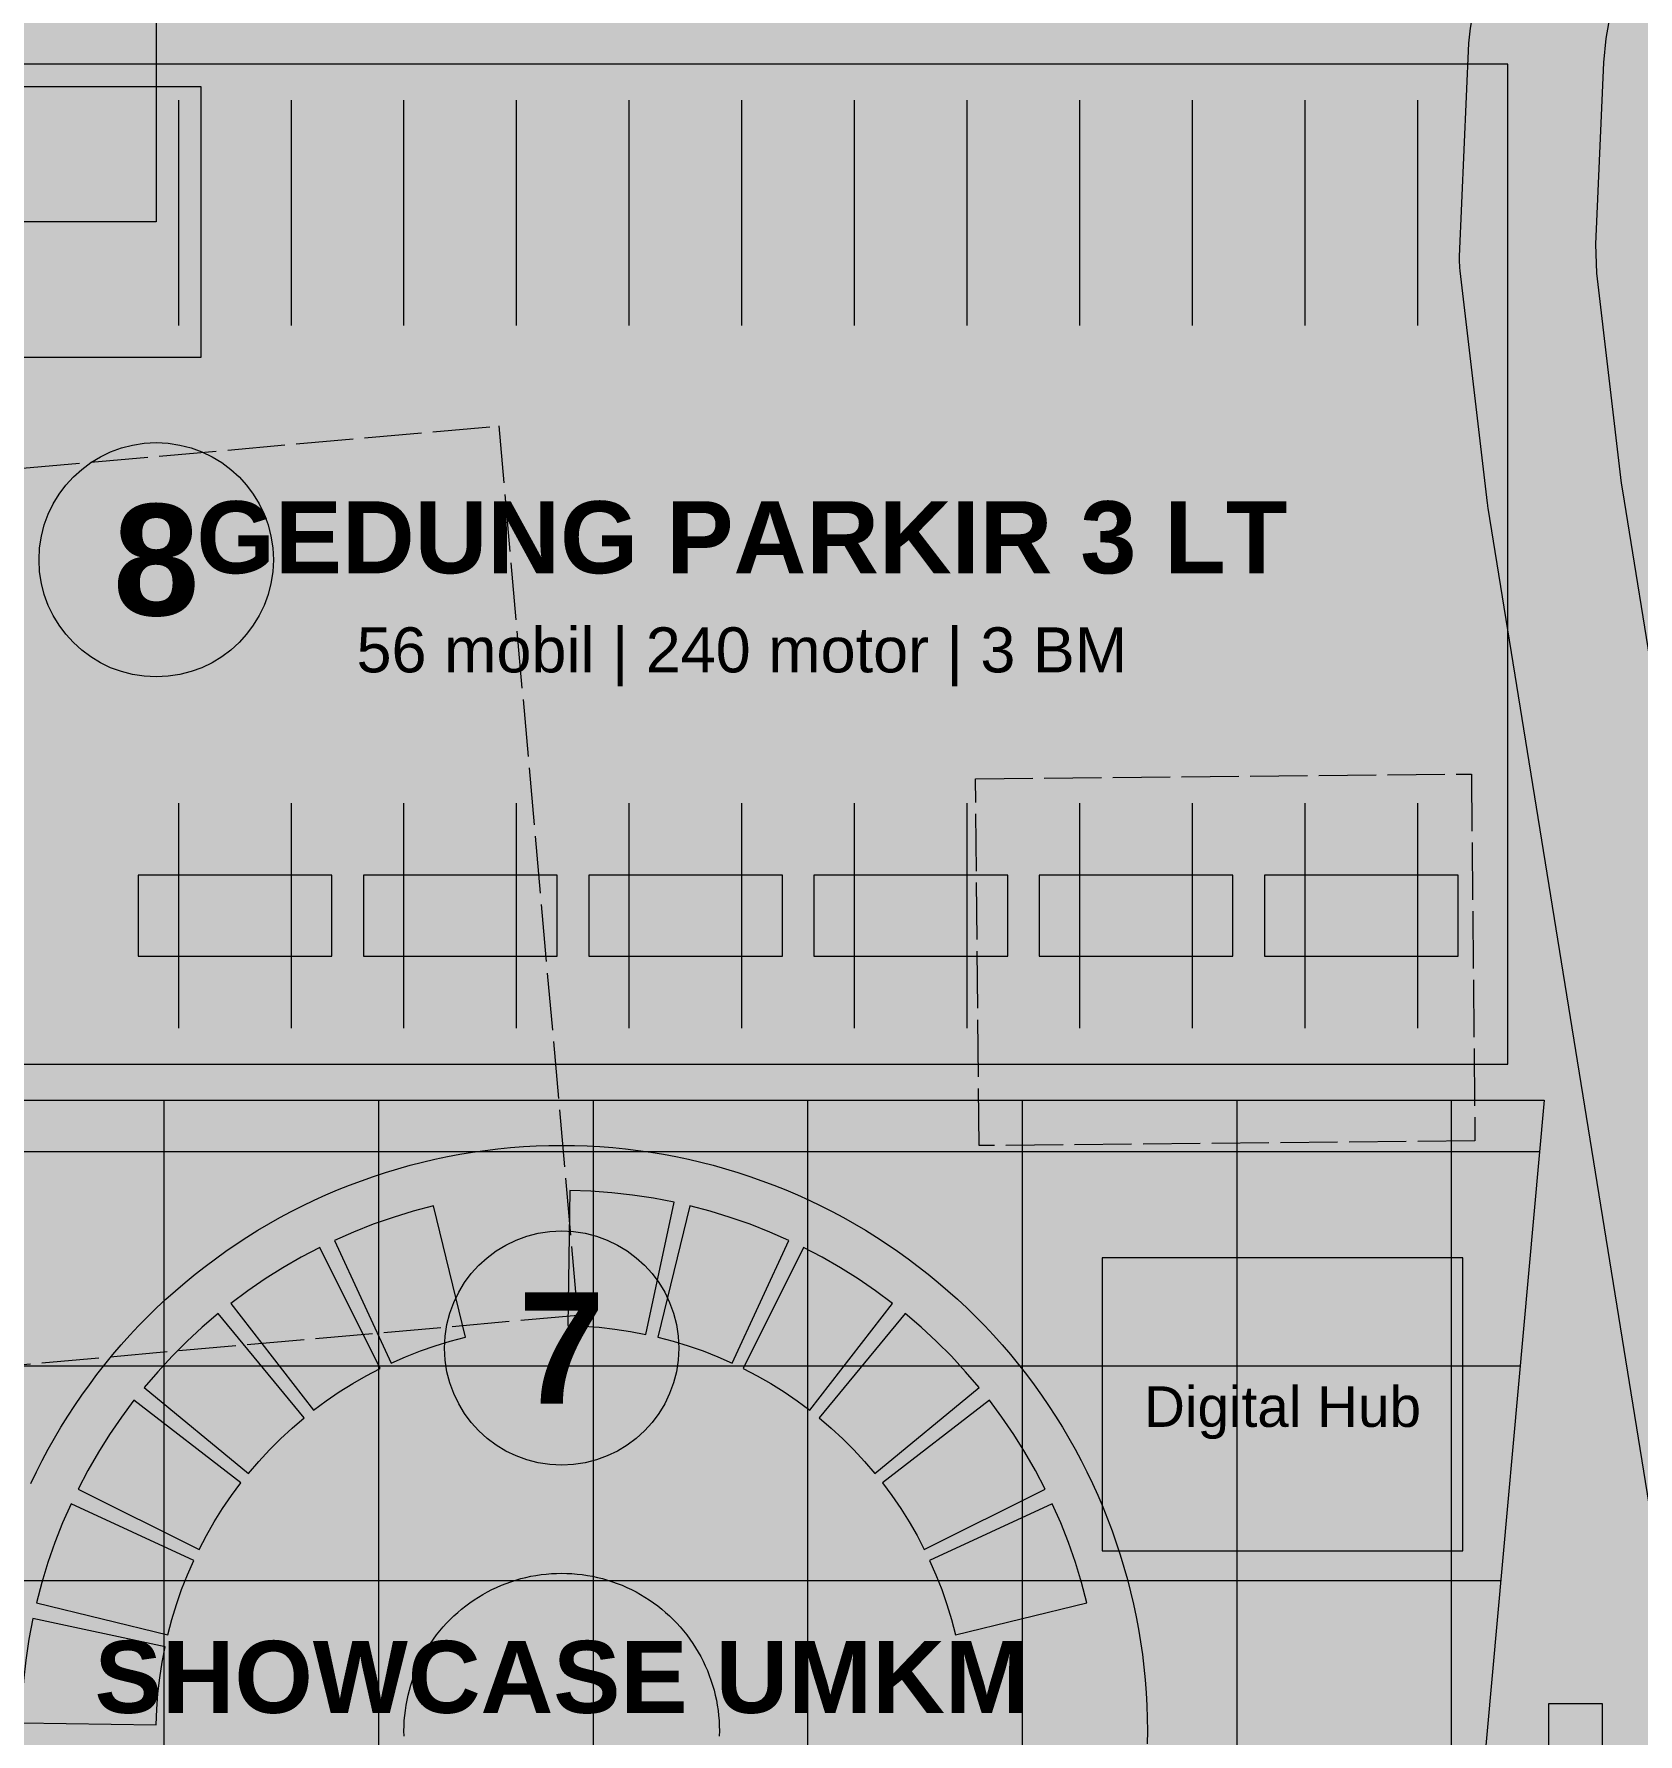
# Model space of a CAD drawing. Header units: metres. Extents: x 305909 to 307171, y 9156037 to 9156671.
# Drawn here: x 306959.29 to 306994.89, y 9156221.93 to 9156259.67 of the extents above; entities that cross this region are included whole.
import ezdxf
from ezdxf.enums import TextEntityAlignment as Align

# ---------------------------------------------------------------- set-up
doc = ezdxf.new("R2010")
doc.units = ezdxf.units.M
doc.linetypes.add('DASHED', pattern=[1.524, 1.27, -0.254])
for name, color, linetype, lineweight, true_color in [('B-BAYANGAN', 7, 'Continuous', 0, 0x76786c), ('D-BANGUNAN_DIGANTI', 253, 'DASHED', 13, 0x828282), ('D-DIGITAL_HUB', 7, 'Continuous', 18, 0x3d7ea6), ('D-GEDUNG_PARKIR', 7, 'Continuous', 25, 0x78828c), ('D-GEDUNG_PARKIR_RAMP', 251, 'Continuous', 13, 0x505050), ('D-KENDARAAN', 7, 'Continuous', 9, 0xe6e6e6), ('D-PARKIR_MARKA', 7, 'Continuous', 9, 0xffffff), ('D-PUTAR_BALIK', 7, 'Continuous', 9, 0xaaaacd), ('D-SHOWCASE_ATAP', 7, 'DASHED', 18, 0x3c3c3c), ('D-SHOWCASE_LAPAK', 7, 'Continuous', 13, 0xe98c2c), ('D-SHOWCASE_PANGGUNG', 7, 'Continuous', 18, 0xc88a2b), ('D-SHOWCASE_PLAZA', 7, 'Continuous', 13, 0xf7e3a3), ('J-PERKERASAN_JALAN', 7, 'Continuous', 9, 0x989896), ('T-LABEL_ELEMEN', 7, 'Continuous', 0, 0x141414), ('T-NOMOR_ELEMEN', 7, 'Continuous', 18, 0x141414), ('U-HIDRAN', 7, 'Continuous', 18, 0xdc1e1e), ('Z-K-SC', 7, 'Continuous', 0, 0xfceebe), ('Z-K-UMKM', 7, 'Continuous', 0, 0xfaead6), ('Z-PRK', 7, 'Continuous', 0, 0xdcdee2), ('Z-R', 7, 'Continuous', 0, 0xfaf4e6)]:
    doc.layers.add(name, color=color, linetype=linetype, lineweight=lineweight, true_color=true_color)
doc.styles.add('ARIAL', font='arial.ttf')
doc.styles.add('ARIALB', font='arialbd.ttf')

# ---------------------------------------------------------------- blocks, each defined once
blk = doc.blocks.new('MOBIL')
h = blk.add_hatch(color=0)
h.dxf.hatch_style = 1
h.paths.add_polyline_path([(-0.9, -2.15), (0.9, -2.15), (0.9, 2.15), (-0.9, 2.15)])
at = {"true_color": 0x2d3746}
h = blk.add_hatch(color=159, dxfattribs=at)
h.dxf.hatch_style = 1
h.paths.add_polyline_path([(-0.75, 0.55), (0.75, 0.55), (0.65, 1.35), (-0.65, 1.35)])
h = blk.add_hatch(color=159, dxfattribs=at)
h.dxf.hatch_style = 1
h.paths.add_polyline_path([(-0.72, -1.2), (0.72, -1.2), (0.62, -1.75), (-0.62, -1.75)])
at = {"color": 250, "lineweight": 9}
blk.add_lwpolyline([(-0.9, -2.15), (0.9, -2.15), (0.9, 2.15), (-0.9, 2.15)], close=True, dxfattribs=at)
blk = doc.blocks.new('HIDRAN')
h = blk.add_hatch(color=1)
h.dxf.hatch_style = 1
h.paths.add_polyline_path([(-0.6, -0.6), (0.6, -0.6), (0.6, 0.6), (-0.6, 0.6)])
at = {"color": 7}
blk.add_lwpolyline([(-0.6, -0.6), (0.6, -0.6), (0.6, 0.6), (-0.6, 0.6)], close=True, dxfattribs=at)

msp = doc.modelspace()

# ---------------------------------------------------------------- hatches: boundary and pattern name
at = {"layer": 'B-BAYANGAN', "true_color": 0x76786c}
h = msp.add_hatch(color=8, dxfattribs=at)
h.dxf.hatch_style = 1
h.paths.add_polyline_path([(306993.8, 9156235), (306993.8, 9156257.2), (306957.8, 9156257.2), (306957.8, 9156235), (306993.8, 9156235)])
h = msp.add_hatch(color=8, dxfattribs=at)
h.dxf.hatch_style = 1
h.paths.add_polyline_path([(306991.6, 9156225.4), (306991.6, 9156231.9), (306983.6, 9156231.9), (306983.6, 9156225.4), (306991.6, 9156225.4)])
at = {"layer": 'D-DIGITAL_HUB', "true_color": 0x3d7ea6}
h = msp.add_hatch(color=145, dxfattribs=at)
h.dxf.hatch_style = 1
h.paths.add_polyline_path([(306991, 9156226), (306991, 9156232.5), (306983, 9156232.5), (306983, 9156226), (306991, 9156226)])
at = {"layer": 'D-GEDUNG_PARKIR', "true_color": 0x848c94}
h = msp.add_hatch(color=252, dxfattribs=at)
h.dxf.hatch_style = 1
h.paths.add_polyline_path([(306992, 9156236.8), (306992, 9156259), (306956, 9156259), (306956, 9156236.8), (306992, 9156236.8)])
at = {"layer": 'D-GEDUNG_PARKIR_RAMP', "true_color": 0x5a5a5f}
h = msp.add_hatch(color=251, dxfattribs=at)
h.dxf.hatch_style = 1
h.paths.add_polyline_path([(306963, 9156252.5), (306963, 9156258.5), (306957, 9156258.5), (306957, 9156252.5), (306963, 9156252.5)])
at = {"layer": 'D-PUTAR_BALIK', "true_color": 0x808096}
h = msp.add_hatch(color=252, dxfattribs=at)
h.dxf.hatch_style = 1
h.paths.add_polyline_path([(306950.612, 9156255.5), (306947.5, 9156255.5), (306947.5, 9156258.612), (306947.457, 9156258.704), (306947.258, 9156259.258), (306947.115, 9156259.829), (306947.029, 9156260.412), (306947, 9156261), (306947.029, 9156261.588), (306947.115, 9156262.171), (306947.258, 9156262.742), (306947.351, 9156263), (306958.649, 9156263), (306958.742, 9156262.742), (306958.802, 9156262.5), (306962, 9156262.5), (306962, 9156255.5), (306955.388, 9156255.5), (306950.612, 9156255.5)])
at = {"layer": 'D-SHOWCASE_LAPAK', "true_color": 0xe98c2c}
h = msp.add_hatch(color=30, dxfattribs=at)
h.dxf.hatch_style = 1
h.paths.add_polyline_path([(306973.494, 9156233.738), (306973.036, 9156233.826), (306972.575, 9156233.896), (306972.112, 9156233.948), (306971.646, 9156233.983), (306971.18, 9156233.999), (306971.135, 9156230.999), (306971.485, 9156230.987), (306971.834, 9156230.961), (306972.181, 9156230.922), (306972.527, 9156230.869), (306972.871, 9156230.803), (306973.494, 9156233.738)])
h = msp.add_hatch(color=30, dxfattribs=at)
h.dxf.hatch_style = 1
h.paths.add_polyline_path([(306968.155, 9156233.658), (306967.704, 9156233.538), (306967.258, 9156233.402), (306966.817, 9156233.247), (306966.383, 9156233.076), (306965.956, 9156232.889), (306967.217, 9156230.166), (306967.537, 9156230.307), (306967.863, 9156230.436), (306968.193, 9156230.551), (306968.528, 9156230.654), (306968.866, 9156230.743), (306968.155, 9156233.658)])
h = msp.add_hatch(color=30, dxfattribs=at)
h.dxf.hatch_style = 1
h.paths.add_polyline_path([(306976.044, 9156232.889), (306975.617, 9156233.076), (306975.183, 9156233.247), (306974.742, 9156233.402), (306974.296, 9156233.538), (306973.845, 9156233.658), (306973.134, 9156230.743), (306973.472, 9156230.654), (306973.807, 9156230.551), (306974.137, 9156230.436), (306974.463, 9156230.307), (306974.783, 9156230.166), (306976.044, 9156232.889)])
h = msp.add_hatch(color=30, dxfattribs=at)
h.dxf.hatch_style = 1
h.paths.add_polyline_path([(306965.632, 9156232.732), (306965.219, 9156232.516), (306964.814, 9156232.283), (306964.419, 9156232.035), (306964.034, 9156231.771), (306963.66, 9156231.493), (306965.495, 9156229.12), (306965.776, 9156229.328), (306966.064, 9156229.526), (306966.361, 9156229.712), (306966.664, 9156229.887), (306966.974, 9156230.049), (306965.632, 9156232.732)])
h = msp.add_hatch(color=30, dxfattribs=at)
h.dxf.hatch_style = 1
h.paths.add_polyline_path([(306978.34, 9156231.493), (306977.966, 9156231.771), (306977.581, 9156232.035), (306977.186, 9156232.283), (306976.781, 9156232.516), (306976.368, 9156232.732), (306975.026, 9156230.049), (306975.336, 9156229.887), (306975.639, 9156229.712), (306975.936, 9156229.526), (306976.224, 9156229.328), (306976.505, 9156229.12), (306978.34, 9156231.493)])
h = msp.add_hatch(color=30, dxfattribs=at)
h.dxf.hatch_style = 1
h.paths.add_polyline_path([(306963.378, 9156231.269), (306963.024, 9156230.965), (306962.681, 9156230.649), (306962.351, 9156230.319), (306962.035, 9156229.976), (306961.731, 9156229.622), (306964.048, 9156227.716), (306964.276, 9156227.982), (306964.514, 9156228.239), (306964.761, 9156228.486), (306965.018, 9156228.724), (306965.284, 9156228.952), (306963.378, 9156231.269)])
h = msp.add_hatch(color=30, dxfattribs=at)
h.dxf.hatch_style = 1
h.paths.add_polyline_path([(306980.269, 9156229.622), (306979.965, 9156229.976), (306979.649, 9156230.319), (306979.319, 9156230.649), (306978.976, 9156230.965), (306978.622, 9156231.269), (306976.716, 9156228.952), (306976.982, 9156228.724), (306977.239, 9156228.486), (306977.486, 9156228.239), (306977.724, 9156227.982), (306977.952, 9156227.716), (306980.269, 9156229.622)])
h = msp.add_hatch(color=30, dxfattribs=at)
h.dxf.hatch_style = 1
h.paths.add_polyline_path([(306961.507, 9156229.34), (306961.229, 9156228.966), (306960.965, 9156228.581), (306960.717, 9156228.186), (306960.484, 9156227.781), (306960.268, 9156227.368), (306962.951, 9156226.026), (306963.113, 9156226.336), (306963.288, 9156226.639), (306963.474, 9156226.936), (306963.672, 9156227.224), (306963.88, 9156227.505), (306961.507, 9156229.34)])
h = msp.add_hatch(color=30, dxfattribs=at)
h.dxf.hatch_style = 1
h.paths.add_polyline_path([(306981.732, 9156227.368), (306981.516, 9156227.781), (306981.283, 9156228.186), (306981.035, 9156228.581), (306980.771, 9156228.966), (306980.493, 9156229.34), (306978.12, 9156227.505), (306978.328, 9156227.224), (306978.526, 9156226.936), (306978.712, 9156226.639), (306978.887, 9156226.336), (306979.049, 9156226.026), (306981.732, 9156227.368)])
h = msp.add_hatch(color=30, dxfattribs=at)
h.dxf.hatch_style = 1
h.paths.add_polyline_path([(306960.111, 9156227.044), (306959.924, 9156226.617), (306959.753, 9156226.183), (306959.598, 9156225.742), (306959.462, 9156225.296), (306959.342, 9156224.845), (306962.257, 9156224.134), (306962.346, 9156224.472), (306962.449, 9156224.807), (306962.564, 9156225.137), (306962.693, 9156225.463), (306962.834, 9156225.783), (306960.111, 9156227.044)])
h = msp.add_hatch(color=30, dxfattribs=at)
h.dxf.hatch_style = 1
h.paths.add_polyline_path([(306982.658, 9156224.845), (306982.538, 9156225.296), (306982.402, 9156225.742), (306982.247, 9156226.183), (306982.076, 9156226.617), (306981.889, 9156227.044), (306979.166, 9156225.783), (306979.307, 9156225.463), (306979.436, 9156225.137), (306979.551, 9156224.807), (306979.654, 9156224.472), (306979.743, 9156224.134), (306982.658, 9156224.845)])
h = msp.add_hatch(color=30, dxfattribs=at)
h.dxf.hatch_style = 1
h.paths.add_polyline_path([(306959.262, 9156224.494), (306959.174, 9156224.036), (306959.104, 9156223.575), (306959.052, 9156223.112), (306959.017, 9156222.646), (306959.001, 9156222.18), (306962.001, 9156222.135), (306962.013, 9156222.485), (306962.039, 9156222.834), (306962.078, 9156223.181), (306962.131, 9156223.527), (306962.197, 9156223.871), (306959.262, 9156224.494)])
at = {"layer": 'D-SHOWCASE_PANGGUNG', "true_color": 0xc48628}
h = msp.add_hatch(color=42, dxfattribs=at)
h.dxf.hatch_style = 1
h.paths.add_polyline_path([(306974.5, 9156222), (306974.498, 9156221.885), (306974.493, 9156221.771), (306974.483, 9156221.657), (306974.47, 9156221.543), (306974.453, 9156221.43), (306974.433, 9156221.317), (306974.409, 9156221.205), (306974.381, 9156221.094), (306974.349, 9156220.984), (306974.314, 9156220.875), (306974.276, 9156220.767), (306974.234, 9156220.661), (306974.188, 9156220.556), (306974.139, 9156220.452), (306974.087, 9156220.35), (306974.031, 9156220.25), (306973.972, 9156220.152), (306973.91, 9156220.056), (306973.845, 9156219.961), (306973.777, 9156219.869), (306973.706, 9156219.78), (306973.631, 9156219.692), (306973.555, 9156219.607), (306973.475, 9156219.525), (306973.393, 9156219.445), (306973.308, 9156219.369), (306973.22, 9156219.294), (306973.131, 9156219.223), (306973.039, 9156219.155), (306972.944, 9156219.09), (306972.848, 9156219.028), (306972.75, 9156218.969), (306972.65, 9156218.913), (306972.548, 9156218.861), (306972.444, 9156218.812), (306972.339, 9156218.766), (306972.233, 9156218.724), (306972.125, 9156218.686), (306972.016, 9156218.651), (306971.906, 9156218.619), (306971.795, 9156218.591), (306971.683, 9156218.567), (306971.57, 9156218.547), (306971.457, 9156218.53), (306971.343, 9156218.517), (306971.229, 9156218.507), (306971.115, 9156218.502), (306971, 9156218.5), (306970.885, 9156218.502), (306970.771, 9156218.507), (306970.657, 9156218.517), (306970.543, 9156218.53), (306970.43, 9156218.547), (306970.317, 9156218.567), (306970.205, 9156218.591), (306970.094, 9156218.619), (306969.984, 9156218.651), (306969.875, 9156218.686), (306969.767, 9156218.724), (306969.661, 9156218.766), (306969.556, 9156218.812), (306969.452, 9156218.861), (306969.35, 9156218.913), (306969.25, 9156218.969), (306969.152, 9156219.028), (306969.056, 9156219.09), (306968.961, 9156219.155), (306968.869, 9156219.223), (306968.78, 9156219.294), (306968.692, 9156219.369), (306968.607, 9156219.445), (306968.525, 9156219.525), (306968.445, 9156219.607), (306968.369, 9156219.692), (306968.294, 9156219.78), (306968.223, 9156219.869), (306968.155, 9156219.961), (306968.09, 9156220.056), (306968.028, 9156220.152), (306967.969, 9156220.25), (306967.913, 9156220.35), (306967.861, 9156220.452), (306967.812, 9156220.556), (306967.766, 9156220.661), (306967.724, 9156220.767), (306967.686, 9156220.875), (306967.651, 9156220.984), (306967.619, 9156221.094), (306967.591, 9156221.205), (306967.567, 9156221.317), (306967.547, 9156221.43), (306967.53, 9156221.543), (306967.517, 9156221.657), (306967.507, 9156221.771), (306967.502, 9156221.885), (306967.5, 9156222), (306967.502, 9156222.115), (306967.507, 9156222.229), (306967.517, 9156222.343), (306967.53, 9156222.457), (306967.547, 9156222.57), (306967.567, 9156222.683), (306967.591, 9156222.795), (306967.619, 9156222.906), (306967.651, 9156223.016), (306967.686, 9156223.125), (306967.724, 9156223.233), (306967.766, 9156223.339), (306967.812, 9156223.444), (306967.861, 9156223.548), (306967.913, 9156223.65), (306967.969, 9156223.75), (306968.028, 9156223.848), (306968.09, 9156223.944), (306968.155, 9156224.039), (306968.223, 9156224.131), (306968.294, 9156224.22), (306968.369, 9156224.308), (306968.445, 9156224.393), (306968.525, 9156224.475), (306968.607, 9156224.555), (306968.692, 9156224.631), (306968.78, 9156224.706), (306968.869, 9156224.777), (306968.961, 9156224.845), (306969.056, 9156224.91), (306969.152, 9156224.972), (306969.25, 9156225.031), (306969.35, 9156225.087), (306969.452, 9156225.139), (306969.556, 9156225.188), (306969.661, 9156225.234), (306969.767, 9156225.276), (306969.875, 9156225.314), (306969.984, 9156225.349), (306970.094, 9156225.381), (306970.205, 9156225.409), (306970.317, 9156225.433), (306970.43, 9156225.453), (306970.543, 9156225.47), (306970.657, 9156225.483), (306970.771, 9156225.493), (306970.885, 9156225.498), (306971, 9156225.5), (306971.115, 9156225.498), (306971.229, 9156225.493), (306971.343, 9156225.483), (306971.457, 9156225.47), (306971.57, 9156225.453), (306971.683, 9156225.433), (306971.795, 9156225.409), (306971.906, 9156225.381), (306972.016, 9156225.349), (306972.125, 9156225.314), (306972.233, 9156225.276), (306972.339, 9156225.234), (306972.444, 9156225.188), (306972.548, 9156225.139), (306972.65, 9156225.087), (306972.75, 9156225.031), (306972.848, 9156224.972), (306972.944, 9156224.91), (306973.039, 9156224.845), (306973.131, 9156224.777), (306973.22, 9156224.706), (306973.308, 9156224.631), (306973.393, 9156224.555), (306973.475, 9156224.475), (306973.555, 9156224.393), (306973.631, 9156224.308), (306973.706, 9156224.22), (306973.777, 9156224.131), (306973.845, 9156224.039), (306973.91, 9156223.944), (306973.972, 9156223.848), (306974.031, 9156223.75), (306974.087, 9156223.65), (306974.139, 9156223.548), (306974.188, 9156223.444), (306974.234, 9156223.339), (306974.276, 9156223.233), (306974.314, 9156223.125), (306974.349, 9156223.016), (306974.381, 9156222.906), (306974.409, 9156222.795), (306974.433, 9156222.683), (306974.453, 9156222.57), (306974.47, 9156222.457), (306974.483, 9156222.343), (306974.493, 9156222.229), (306974.498, 9156222.115), (306974.5, 9156222)])
at = {"layer": 'D-SHOWCASE_PLAZA', "true_color": 0xf4e4b8}
h = msp.add_hatch(color=254, dxfattribs=at)
h.dxf.hatch_style = 1
h.paths.add_polyline_path([(306951.5, 9156205), (306951.5, 9156236), (306992.809, 9156236), (306990.728, 9156212.997), (306990.722, 9156212.95), (306990.711, 9156212.904), (306990.696, 9156212.859), (306990.676, 9156212.816), (306990.653, 9156212.775), (306990.626, 9156212.736), (306990.595, 9156212.7), (306990.561, 9156212.667), (306990.524, 9156212.637), (306990.484, 9156212.611), (306990.442, 9156212.589), (306990.398, 9156212.571), (306990.353, 9156212.557), (306990.307, 9156212.548), (306955.685, 9156207.208), (306953.988, 9156206.29), (306951.607, 9156205), (306951.5, 9156205)])
at = {"layer": 'D-SHOWCASE_PLAZA', "true_color": 0xdcc496}
h = msp.add_hatch(dxfattribs=at)
h.set_pattern_fill('NET', color=31, scale=1.5)
h.paths.add_polyline_path([(306951.5, 9156205), (306951.5, 9156236), (306992.809, 9156236), (306990.728, 9156212.997), (306990.722, 9156212.95), (306990.711, 9156212.904), (306990.696, 9156212.859), (306990.676, 9156212.816), (306990.653, 9156212.775), (306990.626, 9156212.736), (306990.595, 9156212.7), (306990.561, 9156212.667), (306990.524, 9156212.637), (306990.484, 9156212.611), (306990.442, 9156212.589), (306990.398, 9156212.571), (306990.353, 9156212.557), (306990.307, 9156212.548), (306955.685, 9156207.208), (306953.988, 9156206.29), (306951.607, 9156205), (306951.5, 9156205)])
at = {"layer": 'J-PERKERASAN_JALAN', "true_color": 0x989896}
h = msp.add_hatch(color=252, dxfattribs=at)
h.dxf.hatch_style = 1
h.paths.add_polyline_path([(306982.13, 9156454.075), (307005.413, 9156451.601), (307005.461, 9156451.596), (307005.472, 9156451.594), (307005.52, 9156451.587), (307106.214, 9156436.005), (307106.306, 9156435.992), (307140, 9156431.582), (307140, 9156429.061), (307111.762, 9156432.756), (307111.258, 9156432.79), (307110.754, 9156432.76), (307110.258, 9156432.667), (307109.777, 9156432.512), (307109.32, 9156432.297), (307108.893, 9156432.027), (307108.504, 9156431.705), (307108.159, 9156431.337), (307107.862, 9156430.928), (307107.62, 9156430.485), (307107.435, 9156430.015), (307107.311, 9156429.525), (307107.25, 9156429.024), (307104.474, 9156381.575), (307104.477, 9156381.054), (307104.548, 9156380.538), (307104.686, 9156380.035), (307104.888, 9156379.555), (307105.15, 9156379.105), (307105.469, 9156378.693), (307105.838, 9156378.326), (307106.252, 9156378.01), (307106.704, 9156377.751), (307107.185, 9156377.552), (307107.688, 9156377.417), (307108.205, 9156377.35), (307108.726, 9156377.349), (307109.317, 9156377.388), (307109.431, 9156377.392), (307109.459, 9156377.392), (307109.573, 9156377.39), (307134.899, 9156376.146), (307140, 9156375.9), (307140, 9156373.397), (307134.785, 9156373.649), (307134.781, 9156373.649), (307110.349, 9156374.849), (307109.843, 9156374.841), (307109.342, 9156374.77), (307108.854, 9156374.637), (307108.387, 9156374.443), (307107.948, 9156374.191), (307107.223, 9156373.712), (307107.137, 9156373.659), (307107.116, 9156373.646), (307107.027, 9156373.596), (307106.794, 9156373.475), (307106.724, 9156373.44), (307106.589, 9156373.385), (307106.476, 9156373.351), (307106.333, 9156373.322), (307106.255, 9156373.312), (307106.023, 9156373.288), (307105.937, 9156373.281), (307105.748, 9156373.281), (307105.662, 9156373.288), (307103.385, 9156373.522), (307103.311, 9156373.532), (307103.175, 9156373.558), (307103.068, 9156373.589), (307102.963, 9156373.63), (307102.84, 9156373.691), (307102.775, 9156373.729), (307102.389, 9156373.967), (307102.323, 9156374.009), (307102.209, 9156374.095), (307102.123, 9156374.174), (307102.044, 9156374.26), (307101.958, 9156374.374), (307101.915, 9156374.439), (307101.753, 9156374.703), (307101.714, 9156374.769), (307101.651, 9156374.895), (307101.601, 9156375.027), (307101.578, 9156375.1), (307101.503, 9156375.361), (307101.476, 9156375.466), (307101.274, 9156376.055), (307101.168, 9156376.301), (307101.167, 9156376.423), (307104.308, 9156430.107), (307104.304, 9156430.643), (307104.227, 9156431.174), (307104.081, 9156431.689), (307103.866, 9156432.181), (307103.588, 9156432.639), (307103.251, 9156433.057), (307102.862, 9156433.425), (307102.426, 9156433.738), (307101.953, 9156433.99), (307101.45, 9156434.176), (307100.927, 9156434.293), (307010.73, 9156448.251), (307010.197, 9156448.298), (307009.663, 9156448.272), (307009.137, 9156448.176), (307008.629, 9156448.011), (307008.147, 9156447.779), (307007.701, 9156447.485), (307007.297, 9156447.134), (307006.944, 9156446.733), (307006.648, 9156446.288), (307006.414, 9156445.807), (307006.245, 9156445.3), (307006.147, 9156444.774), (307002.898, 9156417.679), (307002.885, 9156417.548), (307000.654, 9156391.774), (307000.641, 9156391.302), (307000.661, 9156390.702), (307000.705, 9156390.221), (307000.807, 9156389.749), (307000.958, 9156389.21), (307001.149, 9156388.676), (307002.866, 9156384.782), (307002.902, 9156384.696), (307002.953, 9156384.543), (307002.984, 9156384.409), (307003.007, 9156384.249), (307003.013, 9156384.157), (307003.247, 9156379.093), (307003.245, 9156379.019), (307003.247, 9156378.793), (307003.25, 9156378.72), (307002.589, 9156355.221), (307002.588, 9156355.176), (307002.475, 9156348.443), (307002.5, 9156347.927), (307002.591, 9156347.418), (307002.746, 9156346.926), (307002.964, 9156346.457), (307003.241, 9156346.021), (307003.572, 9156345.624), (307003.95, 9156345.272), (307004.371, 9156344.973), (307004.828, 9156344.73), (307005.311, 9156344.548), (307005.814, 9156344.43), (307006.328, 9156344.378), (307016.315, 9156344.013), (307016.437, 9156344), (307016.441, 9156343.877), (307016.341, 9156341.141), (307016.328, 9156341.018), (307016.205, 9156341.015), (307006.435, 9156341.372), (307005.905, 9156341.357), (307005.382, 9156341.271), (307004.876, 9156341.117), (307004.393, 9156340.898), (307003.945, 9156340.616), (307003.537, 9156340.278), (307003.177, 9156339.889), (307002.872, 9156339.456), (307002.627, 9156338.986), (307002.447, 9156338.488), (307002.333, 9156337.971), (307002.289, 9156337.443), (307002.154, 9156329.465), (307002.153, 9156329.389), (307002.199, 9156307.177), (307002.199, 9156307.162), (307002.199, 9156307.118), (307002.145, 9156304.396), (307002.142, 9156304.319), (307002.127, 9156304.166), (307002.115, 9156304.089), (307001.766, 9156302.107), (306994.179, 9156259.569), (306994.121, 9156259.042), (306993.944, 9156255.006), (306993.968, 9156254.362), (306994.519, 9156249.701), (306994.543, 9156249.533), (306998.247, 9156226.596), (306998.359, 9156226.105), (306998.531, 9156225.632), (306998.762, 9156225.184), (306999.047, 9156224.768), (306999.382, 9156224.392), (306999.761, 9156224.061), (307000.179, 9156223.78), (307000.63, 9156223.554), (307001.105, 9156223.386), (307001.597, 9156223.279), (307002.099, 9156223.235), (307002.603, 9156223.255), (307088.035, 9156231.979), (307088.16, 9156231.994), (307090.363, 9156232.289), (307090.498, 9156232.31), (307092.017, 9156232.566), (307092.543, 9156232.692), (307093.046, 9156232.887), (307103.095, 9156237.587), (307103.21, 9156237.636), (307103.268, 9156237.659), (307103.387, 9156237.701), (307106.687, 9156238.765), (307106.777, 9156238.792), (307106.96, 9156238.833), (307107.053, 9156238.846), (307110.824, 9156239.318), (307110.865, 9156239.323), (307110.885, 9156239.325), (307110.926, 9156239.329), (307140, 9156241.753), (307140, 9156238.742), (307111.268, 9156236.347), (307111.104, 9156236.33), (307107.891, 9156235.928), (307107.16, 9156235.766), (307104.576, 9156234.933), (307104.109, 9156234.749), (307093.681, 9156229.872), (307093.598, 9156229.836), (307093.45, 9156229.782), (307093.298, 9156229.742), (307093.21, 9156229.725), (307090.922, 9156229.339), (307090.888, 9156229.333), (307090.872, 9156229.331), (307090.838, 9156229.326), (307088.488, 9156229.011), (307088.457, 9156229.007), (307088.441, 9156229.005), (307088.41, 9156229.002), (307003.273, 9156220.308), (307002.754, 9156220.22), (307002.251, 9156220.065), (307001.772, 9156219.844), (307001.327, 9156219.564), (307000.922, 9156219.226), (307000.566, 9156218.839), (307000.263, 9156218.408), (307000.019, 9156217.942), (306999.839, 9156217.447), (306999.725, 9156216.933), (306999.68, 9156216.408), (306999.704, 9156215.882), (306999.897, 9156214.171), (306999.985, 9156213.672), (307000.136, 9156213.187), (307000.347, 9156212.726), (307000.614, 9156212.296), (307000.934, 9156211.902), (307001.301, 9156211.553), (307001.709, 9156211.252), (307002.152, 9156211.006), (307002.623, 9156210.817), (307003.113, 9156210.69), (307003.616, 9156210.625), (307004.123, 9156210.625), (307011.615, 9156211.097), (307011.664, 9156211.101), (307031.531, 9156212.598), (307031.676, 9156212.612), (307077.24, 9156217.714), (307077.304, 9156217.722), (307100.798, 9156220.737), (307100.921, 9156220.745), (307100.945, 9156220.624), (307101.293, 9156217.908), (307101.301, 9156217.785), (307101.18, 9156217.762), (307077.653, 9156214.742), (307077.629, 9156214.739), (307031.928, 9156209.622), (307031.892, 9156209.618), (307031.874, 9156209.616), (307031.838, 9156209.613), (307011.865, 9156208.107), (307011.846, 9156208.106), (306999.173, 9156207.307), (306998.936, 9156207.297), (306982.251, 9156206.923), (306982.13, 9156206.918), (306982.13, 9156209.921), (306992.943, 9156210.164), (306993.452, 9156210.207), (306993.95, 9156210.316), (306994.431, 9156210.487), (306994.887, 9156210.718), (306995.309, 9156211.005), (306995.691, 9156211.343), (306996.027, 9156211.728), (306996.311, 9156212.152), (306996.539, 9156212.608), (306996.707, 9156213.091), (306996.812, 9156213.59), (306996.853, 9156214.099), (306996.828, 9156214.609), (306996.118, 9156220.936), (306996.092, 9156221.128), (306991.566, 9156249.149), (306991.56, 9156249.191), (306991.557, 9156249.212), (306991.551, 9156249.254), (306990.942, 9156254.411), (306990.934, 9156254.491), (306990.928, 9156254.653), (306990.93, 9156254.733), (306991.137, 9156259.472), (306991.147, 9156259.604), (306991.154, 9156259.67), (306991.173, 9156259.801), (306998.81, 9156302.618), (306998.812, 9156302.628), (306999.093, 9156304.228), (306999.153, 9156304.841), (306999.198, 9156307.133), (306999.199, 9156307.22), (306999.153, 9156329.422), (306999.153, 9156329.45), (306999.385, 9156343.102), (306999.499, 9156349.882), (306999.474, 9156350.397), (306999.384, 9156350.904), (306999.228, 9156351.396), (306999.011, 9156351.864), (306998.736, 9156352.3), (306998.406, 9156352.697), (306998.029, 9156353.048), (306997.609, 9156353.347), (306997.154, 9156353.591), (306996.672, 9156353.773), (306996.17, 9156353.892), (306995.657, 9156353.946), (306982.13, 9156354.48), (306982.13, 9156357.483), (306995.59, 9156356.951), (306996.117, 9156356.965), (306996.637, 9156357.048), (306997.142, 9156357.199), (306997.623, 9156357.414), (306998.071, 9156357.692), (306998.479, 9156358.025), (306998.839, 9156358.41), (306999.146, 9156358.838), (306999.394, 9156359.303), (306999.578, 9156359.797), (306999.697, 9156360.311), (306999.746, 9156360.835), (307000.249, 9156378.731), (307000.247, 9156379.028), (307000.061, 9156383.04), (307000.009, 9156383.528), (306999.896, 9156384.007), (306999.726, 9156384.469), (306998.275, 9156387.759), (306998.223, 9156387.891), (306998.199, 9156387.957), (306998.156, 9156388.092), (306997.755, 9156389.524), (306997.725, 9156389.641), (306997.689, 9156389.879), (306997.681, 9156389.999), (306997.635, 9156391.473), (306997.634, 9156391.591), (306997.636, 9156391.649), (306997.643, 9156391.767), (306999.902, 9156417.881), (306999.906, 9156417.913), (306999.907, 9156417.93), (306999.911, 9156417.963), (307003.182, 9156445.248), (307003.21, 9156445.774), (307003.168, 9156446.301), (307003.058, 9156446.817), (307002.881, 9156447.314), (307002.639, 9156447.783), (307002.338, 9156448.216), (307001.983, 9156448.607), (307001.579, 9156448.946), (307001.135, 9156449.23), (307000.656, 9156449.453), (307000.153, 9156449.611), (306999.633, 9156449.701), (306982.13, 9156451.561), (306982.13, 9156454.075)])
at = {"layer": 'T-NOMOR_ELEMEN', "true_color": 0xffffff}
h = msp.add_hatch(color=7, dxfattribs=at)
h.dxf.hatch_style = 1
edge = h.paths.add_edge_path()
edge.add_arc((306962, 9156248), 2.6, 0, 360)
h = msp.add_hatch(color=7, dxfattribs=at)
h.dxf.hatch_style = 1
edge = h.paths.add_edge_path()
edge.add_arc((306971, 9156230.5), 2.6, 0, 360)
at = {"layer": 'Z-K-SC', "true_color": 0xece4d2}
h = msp.add_hatch(color=254, dxfattribs=at)
h.dxf.hatch_style = 1
h.paths.add_polyline_path([(306990.747, 9156213.199), (306990.747, 9156213.199), (306987.701, 9156212.272), (306986.86, 9156212.016), (306981.604, 9156211.206), (306955.522, 9156207.689), (306951.5, 9156205.51), (306951.5, 9156236), (306992.809, 9156236), (306990.747, 9156213.199)])
at = {"layer": 'Z-K-UMKM', "true_color": 0xece4d2}
h = msp.add_hatch(color=254, dxfattribs=at)
h.dxf.hatch_style = 1
h.paths.add_polyline_path([(306924.753, 9156222), (306926.472, 9156261.553), (306955.668, 9156259.373), (306955.646, 9156259.354), (306955.613, 9156259.317), (306955.584, 9156259.278), (306955.559, 9156259.236), (306955.538, 9156259.191), (306955.522, 9156259.145), (306955.51, 9156259.098), (306955.502, 9156259.049), (306955.5, 9156259), (306955.5, 9156236.8), (306955.502, 9156236.751), (306955.51, 9156236.702), (306955.522, 9156236.655), (306955.538, 9156236.609), (306955.559, 9156236.564), (306955.584, 9156236.522), (306955.613, 9156236.483), (306955.646, 9156236.446), (306955.683, 9156236.413), (306955.722, 9156236.384), (306955.764, 9156236.359), (306955.809, 9156236.338), (306955.855, 9156236.322), (306955.902, 9156236.31), (306955.951, 9156236.302), (306956, 9156236.3), (306992, 9156236.3), (306992.049, 9156236.302), (306992.098, 9156236.31), (306992.145, 9156236.322), (306992.191, 9156236.338), (306992.236, 9156236.359), (306992.278, 9156236.384), (306992.317, 9156236.413), (306992.347, 9156236.441), (306992.307, 9156236), (306951.5, 9156236), (306951.5, 9156252), (306931.6, 9156252), (306931.6, 9156222), (306924.753, 9156222)])
h = msp.add_hatch(color=254, dxfattribs=at)
h.dxf.hatch_style = 1
h.paths.add_polyline_path([(306992.5, 9156238.128), (306992.5, 9156258.994), (306994.387, 9156258.984), (306992.5, 9156238.128)])
at = {"layer": 'Z-PRK', "true_color": 0xdedede}
h = msp.add_hatch(color=254, dxfattribs=at)
h.dxf.hatch_style = 1
h.paths.add_polyline_path([(306955.951, 9156236.302), (306955.902, 9156236.31), (306955.855, 9156236.322), (306955.809, 9156236.338), (306955.764, 9156236.359), (306955.722, 9156236.384), (306955.683, 9156236.413), (306955.646, 9156236.446), (306955.613, 9156236.483), (306955.584, 9156236.522), (306955.559, 9156236.564), (306955.538, 9156236.609), (306955.522, 9156236.655), (306955.51, 9156236.702), (306955.502, 9156236.751), (306955.5, 9156236.8), (306955.5, 9156259), (306955.502, 9156259.049), (306955.51, 9156259.098), (306955.522, 9156259.145), (306955.538, 9156259.191), (306955.559, 9156259.236), (306955.584, 9156259.278), (306955.613, 9156259.317), (306955.646, 9156259.354), (306955.683, 9156259.387), (306955.722, 9156259.416), (306955.764, 9156259.441), (306955.809, 9156259.462), (306955.855, 9156259.478), (306955.902, 9156259.49), (306955.951, 9156259.498), (306956, 9156259.5), (306992, 9156259.5), (306992.049, 9156259.498), (306992.098, 9156259.49), (306992.145, 9156259.478), (306992.191, 9156259.462), (306992.236, 9156259.441), (306992.278, 9156259.416), (306992.317, 9156259.387), (306992.354, 9156259.354), (306992.387, 9156259.317), (306992.416, 9156259.278), (306992.441, 9156259.236), (306992.462, 9156259.191), (306992.478, 9156259.145), (306992.49, 9156259.098), (306992.498, 9156259.049), (306992.5, 9156259), (306992.5, 9156236.8), (306992.498, 9156236.751), (306992.49, 9156236.702), (306992.478, 9156236.655), (306992.462, 9156236.609), (306992.441, 9156236.564), (306992.416, 9156236.522), (306992.387, 9156236.483), (306992.354, 9156236.446), (306992.317, 9156236.413), (306992.278, 9156236.384), (306992.236, 9156236.359), (306992.191, 9156236.338), (306992.145, 9156236.322), (306992.098, 9156236.31), (306992.049, 9156236.302), (306992, 9156236.3), (306956, 9156236.3), (306955.951, 9156236.302)])
at = {"layer": 'Z-R', "true_color": 0xe2eacc}
h = msp.add_hatch(color=254, dxfattribs=at)
h.dxf.hatch_style = 1
h.paths.add_polyline_path([(307033.552, 9156224.798), (307016.617, 9156222.815), (307008.362, 9156221.849), (306994.202, 9156219.777), (306994.202, 9156219.777), (306994.202, 9156219.777), (306994.202, 9156214.251), (306990.747, 9156213.199), (306992.809, 9156236), (306992.307, 9156236), (306992.347, 9156236.441), (306992.354, 9156236.446), (306992.387, 9156236.483), (306992.416, 9156236.522), (306992.441, 9156236.564), (306992.462, 9156236.609), (306992.478, 9156236.655), (306992.49, 9156236.702), (306992.498, 9156236.751), (306992.5, 9156236.8), (306992.5, 9156238.128), (306994.387, 9156258.984), (306992.5, 9156258.994), (306992.5, 9156259), (306992.498, 9156259.049), (306992.49, 9156259.098), (306992.478, 9156259.145), (306992.462, 9156259.191), (306992.441, 9156259.236), (306992.416, 9156259.278), (306992.387, 9156259.317), (306992.354, 9156259.354), (306992.317, 9156259.387), (306992.278, 9156259.416), (306992.236, 9156259.441), (306992.191, 9156259.462), (306992.145, 9156259.478), (306992.098, 9156259.49), (306992.049, 9156259.498), (306992, 9156259.5), (306958.222, 9156259.5), (306965.89, 9156394.96), (307002.075, 9156391.758), (307039.942, 9156381.48), (307036.661, 9156318.733), (307033.918, 9156291.607), (307033.189, 9156283.124), (307034.781, 9156282.762), (307033.552, 9156256.861), (307033.552, 9156224.798)])

# ---------------------------------------------------------------- linework, layer by layer
at = {"layer": 'D-BANGUNAN_DIGANTI'}
for points in [[(306971.355, 9156231.222), (306957.749, 9156230.015), (306955.997, 9156249.762), (306969.603, 9156250.97), (306971.355, 9156231.222)], [(306991.271, 9156235.1), (306980.264, 9156234.995), (306980.186, 9156243.138), (306991.193, 9156243.244), (306991.271, 9156235.1)]]:
    msp.add_lwpolyline(points, dxfattribs=at)
at = {"layer": 'D-DIGITAL_HUB', "color": 139, "lineweight": 13, "true_color": 0x244b63}
msp.add_lwpolyline([(306991, 9156226), (306991, 9156232.5), (306983, 9156232.5), (306983, 9156226), (306991, 9156226)], close=True, dxfattribs=at)
at = {"layer": 'D-GEDUNG_PARKIR', "color": 251, "lineweight": 13, "true_color": 0x4f5458}
msp.add_lwpolyline([(306992, 9156236.8), (306992, 9156259), (306956, 9156259), (306956, 9156236.8), (306992, 9156236.8)], close=True, dxfattribs=at)
at = {"layer": 'D-GEDUNG_PARKIR_RAMP', "color": 250, "lineweight": 13, "true_color": 0x363639}
msp.add_lwpolyline([(306963, 9156252.5), (306963, 9156258.5), (306957, 9156258.5), (306957, 9156252.5), (306963, 9156252.5)], close=True, dxfattribs=at)
at = {"layer": 'D-PARKIR_MARKA', "color": 7, "true_color": 0xffffff}
for points in [[(306962.5, 9156253.2), (306962.5, 9156258.2)], [(306962.5, 9156253.2), (306962.5, 9156258.2)], [(306965, 9156253.2), (306965, 9156258.2)], [(306965, 9156253.2), (306965, 9156258.2)], [(306967.5, 9156253.2), (306967.5, 9156258.2)], [(306967.5, 9156253.2), (306967.5, 9156258.2)], [(306970, 9156253.2), (306970, 9156258.2)], [(306970, 9156253.2), (306970, 9156258.2)], [(306972.5, 9156253.2), (306972.5, 9156258.2)], [(306972.5, 9156253.2), (306972.5, 9156258.2)], [(306975, 9156253.2), (306975, 9156258.2)], [(306975, 9156253.2), (306975, 9156258.2)], [(306977.5, 9156253.2), (306977.5, 9156258.2)], [(306977.5, 9156253.2), (306977.5, 9156258.2)], [(306980, 9156253.2), (306980, 9156258.2)], [(306980, 9156253.2), (306980, 9156258.2)], [(306982.5, 9156253.2), (306982.5, 9156258.2)], [(306982.5, 9156253.2), (306982.5, 9156258.2)], [(306985, 9156253.2), (306985, 9156258.2)], [(306985, 9156253.2), (306985, 9156258.2)], [(306987.5, 9156253.2), (306987.5, 9156258.2)], [(306987.5, 9156253.2), (306987.5, 9156258.2)], [(306990, 9156253.2), (306990, 9156258.2)], [(306990, 9156253.2), (306990, 9156258.2)], [(306962.5, 9156237.6), (306962.5, 9156242.6)], [(306962.5, 9156237.6), (306962.5, 9156242.6)], [(306965, 9156237.6), (306965, 9156242.6)], [(306965, 9156237.6), (306965, 9156242.6)], [(306967.5, 9156237.6), (306967.5, 9156242.6)], [(306967.5, 9156237.6), (306967.5, 9156242.6)], [(306970, 9156237.6), (306970, 9156242.6)], [(306970, 9156237.6), (306970, 9156242.6)], [(306972.5, 9156237.6), (306972.5, 9156242.6)], [(306972.5, 9156237.6), (306972.5, 9156242.6)], [(306975, 9156237.6), (306975, 9156242.6)], [(306975, 9156237.6), (306975, 9156242.6)], [(306977.5, 9156237.6), (306977.5, 9156242.6)], [(306977.5, 9156237.6), (306977.5, 9156242.6)], [(306980, 9156237.6), (306980, 9156242.6)], [(306980, 9156237.6), (306980, 9156242.6)], [(306982.5, 9156237.6), (306982.5, 9156242.6)], [(306982.5, 9156237.6), (306982.5, 9156242.6)], [(306985, 9156237.6), (306985, 9156242.6)], [(306985, 9156237.6), (306985, 9156242.6)], [(306987.5, 9156237.6), (306987.5, 9156242.6)], [(306987.5, 9156237.6), (306987.5, 9156242.6)], [(306990, 9156237.6), (306990, 9156242.6)], [(306990, 9156237.6), (306990, 9156242.6)]]:
    msp.add_lwpolyline(points, dxfattribs=at)
at = {"layer": 'D-PUTAR_BALIK', "color": 251, "lineweight": 9, "true_color": 0x606070}
msp.add_lwpolyline([(306950.612, 9156255.5), (306947.5, 9156255.5), (306947.5, 9156258.612), (306947.457, 9156258.704), (306947.258, 9156259.258), (306947.115, 9156259.829), (306947.029, 9156260.412), (306947, 9156261), (306947.029, 9156261.588), (306947.115, 9156262.171), (306947.258, 9156262.742), (306947.351, 9156263), (306958.649, 9156263), (306958.742, 9156262.742), (306958.802, 9156262.5), (306962, 9156262.5), (306962, 9156255.5), (306955.388, 9156255.5), (306950.612, 9156255.5)], close=True, dxfattribs=at)
at = {"layer": 'D-SHOWCASE_ATAP'}
for points in [[(306959.218, 9156227.494), (306959.341, 9156227.75), (306959.469, 9156228.003), (306959.603, 9156228.253), (306959.742, 9156228.5), (306959.886, 9156228.744), (306960.036, 9156228.985), (306960.191, 9156229.222), (306960.351, 9156229.456), (306960.516, 9156229.687), (306960.686, 9156229.914), (306960.862, 9156230.137), (306961.041, 9156230.356), (306961.226, 9156230.571), (306961.415, 9156230.783), (306961.609, 9156230.99), (306961.808, 9156231.192), (306962.01, 9156231.391), (306962.217, 9156231.585), (306962.429, 9156231.774), (306962.644, 9156231.959), (306962.863, 9156232.138), (306963.086, 9156232.314), (306963.313, 9156232.484), (306963.544, 9156232.649), (306963.778, 9156232.809), (306964.015, 9156232.964), (306964.256, 9156233.114), (306964.5, 9156233.258), (306964.747, 9156233.397), (306964.997, 9156233.531), (306965.25, 9156233.659), (306965.506, 9156233.782), (306965.764, 9156233.899), (306966.025, 9156234.01), (306966.288, 9156234.116), (306966.554, 9156234.216), (306966.821, 9156234.31), (306967.091, 9156234.398), (306967.362, 9156234.481), (306967.635, 9156234.557), (306967.91, 9156234.627), (306968.186, 9156234.692), (306968.464, 9156234.75), (306968.743, 9156234.803), (306969.022, 9156234.849), (306969.303, 9156234.889), (306969.585, 9156234.923), (306969.867, 9156234.951), (306970.15, 9156234.972), (306970.433, 9156234.988), (306970.716, 9156234.997), (306971, 9156235), (306971.284, 9156234.997), (306971.567, 9156234.988), (306971.85, 9156234.972), (306972.133, 9156234.951), (306972.415, 9156234.923), (306972.697, 9156234.889), (306972.978, 9156234.849), (306973.257, 9156234.803), (306973.536, 9156234.75), (306973.814, 9156234.692), (306974.09, 9156234.627), (306974.365, 9156234.557), (306974.638, 9156234.481), (306974.909, 9156234.398), (306975.179, 9156234.31), (306975.446, 9156234.216), (306975.712, 9156234.116), (306975.975, 9156234.01), (306976.236, 9156233.899), (306976.494, 9156233.782), (306976.75, 9156233.659), (306977.003, 9156233.531), (306977.253, 9156233.397), (306977.5, 9156233.258), (306977.744, 9156233.114), (306977.985, 9156232.964), (306978.222, 9156232.809), (306978.456, 9156232.649), (306978.687, 9156232.484), (306978.914, 9156232.314), (306979.137, 9156232.138), (306979.356, 9156231.959), (306979.571, 9156231.774), (306979.783, 9156231.585), (306979.99, 9156231.391), (306980.192, 9156231.192), (306980.391, 9156230.99), (306980.585, 9156230.783), (306980.774, 9156230.571), (306980.959, 9156230.356), (306981.138, 9156230.137), (306981.314, 9156229.914), (306981.484, 9156229.687), (306981.649, 9156229.456), (306981.809, 9156229.222), (306981.964, 9156228.985), (306982.114, 9156228.744), (306982.258, 9156228.5), (306982.397, 9156228.253), (306982.531, 9156228.003), (306982.659, 9156227.75), (306982.782, 9156227.494), (306982.899, 9156227.236), (306983.01, 9156226.975), (306983.116, 9156226.712), (306983.216, 9156226.446), (306983.31, 9156226.179), (306983.398, 9156225.909), (306983.481, 9156225.638), (306983.557, 9156225.365), (306983.627, 9156225.09), (306983.692, 9156224.814), (306983.75, 9156224.536), (306983.803, 9156224.257), (306983.849, 9156223.978), (306983.889, 9156223.697), (306983.923, 9156223.415), (306983.951, 9156223.133), (306983.972, 9156222.85), (306983.988, 9156222.567), (306983.997, 9156222.284), (306984, 9156222)], [(306984, 9156222), (306983.997, 9156221.716)]]:
    msp.add_lwpolyline(points, dxfattribs=at)
at = {"layer": 'D-SHOWCASE_LAPAK', "color": 34, "lineweight": 13, "true_color": 0x8b541a}
for points in [[(306973.494, 9156233.738), (306973.036, 9156233.826), (306972.575, 9156233.896), (306972.112, 9156233.948), (306971.646, 9156233.983), (306971.18, 9156233.999), (306971.135, 9156230.999), (306971.485, 9156230.987), (306971.834, 9156230.961), (306972.181, 9156230.922), (306972.527, 9156230.869), (306972.871, 9156230.803), (306973.494, 9156233.738)], [(306968.155, 9156233.658), (306967.704, 9156233.538), (306967.258, 9156233.402), (306966.817, 9156233.247), (306966.383, 9156233.076), (306965.956, 9156232.889), (306967.217, 9156230.166), (306967.537, 9156230.307), (306967.863, 9156230.436), (306968.193, 9156230.551), (306968.528, 9156230.654), (306968.866, 9156230.743), (306968.155, 9156233.658)], [(306976.044, 9156232.889), (306975.617, 9156233.076), (306975.183, 9156233.247), (306974.742, 9156233.402), (306974.296, 9156233.538), (306973.845, 9156233.658), (306973.134, 9156230.743), (306973.472, 9156230.654), (306973.807, 9156230.551), (306974.137, 9156230.436), (306974.463, 9156230.307), (306974.783, 9156230.166), (306976.044, 9156232.889)], [(306965.632, 9156232.732), (306965.219, 9156232.516), (306964.814, 9156232.283), (306964.419, 9156232.035), (306964.034, 9156231.771), (306963.66, 9156231.493), (306965.495, 9156229.12), (306965.776, 9156229.328), (306966.064, 9156229.526), (306966.361, 9156229.712), (306966.664, 9156229.887), (306966.974, 9156230.049), (306965.632, 9156232.732)], [(306978.34, 9156231.493), (306977.966, 9156231.771), (306977.581, 9156232.035), (306977.186, 9156232.283), (306976.781, 9156232.516), (306976.368, 9156232.732), (306975.026, 9156230.049), (306975.336, 9156229.887), (306975.639, 9156229.712), (306975.936, 9156229.526), (306976.224, 9156229.328), (306976.505, 9156229.12), (306978.34, 9156231.493)], [(306963.378, 9156231.269), (306963.024, 9156230.965), (306962.681, 9156230.649), (306962.351, 9156230.319), (306962.035, 9156229.976), (306961.731, 9156229.622), (306964.048, 9156227.716), (306964.276, 9156227.982), (306964.514, 9156228.239), (306964.761, 9156228.486), (306965.018, 9156228.724), (306965.284, 9156228.952), (306963.378, 9156231.269)], [(306980.269, 9156229.622), (306979.965, 9156229.976), (306979.649, 9156230.319), (306979.319, 9156230.649), (306978.976, 9156230.965), (306978.622, 9156231.269), (306976.716, 9156228.952), (306976.982, 9156228.724), (306977.239, 9156228.486), (306977.486, 9156228.239), (306977.724, 9156227.982), (306977.952, 9156227.716), (306980.269, 9156229.622)], [(306961.507, 9156229.34), (306961.229, 9156228.966), (306960.965, 9156228.581), (306960.717, 9156228.186), (306960.484, 9156227.781), (306960.268, 9156227.368), (306962.951, 9156226.026), (306963.113, 9156226.336), (306963.288, 9156226.639), (306963.474, 9156226.936), (306963.672, 9156227.224), (306963.88, 9156227.505), (306961.507, 9156229.34)], [(306981.732, 9156227.368), (306981.516, 9156227.781), (306981.283, 9156228.186), (306981.035, 9156228.581), (306980.771, 9156228.966), (306980.493, 9156229.34), (306978.12, 9156227.505), (306978.328, 9156227.224), (306978.526, 9156226.936), (306978.712, 9156226.639), (306978.887, 9156226.336), (306979.049, 9156226.026), (306981.732, 9156227.368)], [(306960.111, 9156227.044), (306959.924, 9156226.617), (306959.753, 9156226.183), (306959.598, 9156225.742), (306959.462, 9156225.296), (306959.342, 9156224.845), (306962.257, 9156224.134), (306962.346, 9156224.472), (306962.449, 9156224.807), (306962.564, 9156225.137), (306962.693, 9156225.463), (306962.834, 9156225.783), (306960.111, 9156227.044)], [(306982.658, 9156224.845), (306982.538, 9156225.296), (306982.402, 9156225.742), (306982.247, 9156226.183), (306982.076, 9156226.617), (306981.889, 9156227.044), (306979.166, 9156225.783), (306979.307, 9156225.463), (306979.436, 9156225.137), (306979.551, 9156224.807), (306979.654, 9156224.472), (306979.743, 9156224.134), (306982.658, 9156224.845)], [(306959.262, 9156224.494), (306959.174, 9156224.036), (306959.104, 9156223.575), (306959.052, 9156223.112), (306959.017, 9156222.646), (306959.001, 9156222.18), (306962.001, 9156222.135), (306962.013, 9156222.485), (306962.039, 9156222.834), (306962.078, 9156223.181), (306962.131, 9156223.527), (306962.197, 9156223.871), (306959.262, 9156224.494)]]:
    msp.add_lwpolyline(points, close=True, dxfattribs=at)
at = {"layer": 'D-SHOWCASE_PANGGUNG', "color": 46, "lineweight": 13, "true_color": 0x755018}
msp.add_lwpolyline([(306967.502, 9156221.885), (306967.5, 9156222), (306967.502, 9156222.115), (306967.507, 9156222.229), (306967.517, 9156222.343), (306967.53, 9156222.457), (306967.547, 9156222.57), (306967.567, 9156222.683), (306967.591, 9156222.795), (306967.619, 9156222.906), (306967.651, 9156223.016), (306967.686, 9156223.125), (306967.724, 9156223.233), (306967.766, 9156223.339), (306967.812, 9156223.444), (306967.861, 9156223.548), (306967.913, 9156223.65), (306967.969, 9156223.75), (306968.028, 9156223.848), (306968.09, 9156223.944), (306968.155, 9156224.039), (306968.223, 9156224.131), (306968.294, 9156224.22), (306968.369, 9156224.308), (306968.445, 9156224.393), (306968.525, 9156224.475), (306968.607, 9156224.555), (306968.692, 9156224.631), (306968.78, 9156224.706), (306968.869, 9156224.777), (306968.961, 9156224.845), (306969.056, 9156224.91), (306969.152, 9156224.972), (306969.25, 9156225.031), (306969.35, 9156225.087), (306969.452, 9156225.139), (306969.556, 9156225.188), (306969.661, 9156225.234), (306969.767, 9156225.276), (306969.875, 9156225.314), (306969.984, 9156225.349), (306970.094, 9156225.381), (306970.205, 9156225.409), (306970.317, 9156225.433), (306970.43, 9156225.453), (306970.543, 9156225.47), (306970.657, 9156225.483), (306970.771, 9156225.493), (306970.885, 9156225.498), (306971, 9156225.5), (306971.115, 9156225.498), (306971.229, 9156225.493), (306971.343, 9156225.483), (306971.457, 9156225.47), (306971.57, 9156225.453), (306971.683, 9156225.433), (306971.795, 9156225.409), (306971.906, 9156225.381), (306972.016, 9156225.349), (306972.125, 9156225.314), (306972.233, 9156225.276), (306972.339, 9156225.234), (306972.444, 9156225.188), (306972.548, 9156225.139), (306972.65, 9156225.087), (306972.75, 9156225.031), (306972.848, 9156224.972), (306972.944, 9156224.91), (306973.039, 9156224.845), (306973.131, 9156224.777), (306973.22, 9156224.706), (306973.308, 9156224.631), (306973.393, 9156224.555), (306973.475, 9156224.475), (306973.555, 9156224.393), (306973.631, 9156224.308), (306973.706, 9156224.22), (306973.777, 9156224.131), (306973.845, 9156224.039), (306973.91, 9156223.944), (306973.972, 9156223.848), (306974.031, 9156223.75), (306974.087, 9156223.65), (306974.139, 9156223.548), (306974.188, 9156223.444), (306974.234, 9156223.339), (306974.276, 9156223.233), (306974.314, 9156223.125), (306974.349, 9156223.016), (306974.381, 9156222.906), (306974.409, 9156222.795), (306974.433, 9156222.683), (306974.453, 9156222.57), (306974.47, 9156222.457), (306974.483, 9156222.343), (306974.493, 9156222.229), (306974.498, 9156222.115), (306974.5, 9156222), (306974.5, 9156222), (306974.498, 9156221.885)], dxfattribs=at)
at = {"layer": 'D-SHOWCASE_PLAZA', "color": 253, "lineweight": 9, "true_color": 0xb7ab8a}
msp.add_lwpolyline([(306951.5, 9156205), (306951.5, 9156236), (306992.809, 9156236), (306990.728, 9156212.997), (306990.722, 9156212.95), (306990.711, 9156212.904), (306990.696, 9156212.859), (306990.676, 9156212.816), (306990.653, 9156212.775), (306990.626, 9156212.736), (306990.595, 9156212.7), (306990.561, 9156212.667), (306990.524, 9156212.637), (306990.484, 9156212.611), (306990.442, 9156212.589), (306990.398, 9156212.571), (306990.353, 9156212.557), (306990.307, 9156212.548), (306955.685, 9156207.208), (306953.988, 9156206.29), (306951.607, 9156205), (306951.5, 9156205)], close=True, dxfattribs=at)
at = {"layer": 'J-PERKERASAN_JALAN', "color": 251, "lineweight": 13, "true_color": 0x6c6c6a}
for points in [[(306996.092, 9156221.128), (306991.566, 9156249.149), (306991.56, 9156249.191), (306991.557, 9156249.212), (306991.551, 9156249.254), (306990.942, 9156254.411), (306990.934, 9156254.491), (306990.928, 9156254.653), (306990.93, 9156254.733), (306991.137, 9156259.472), (306991.147, 9156259.604), (306991.154, 9156259.67), (306991.173, 9156259.801), (306998.81, 9156302.618)], [(307001.766, 9156302.107), (306994.179, 9156259.569), (306994.121, 9156259.042), (306993.944, 9156255.006), (306993.968, 9156254.362), (306994.519, 9156249.701), (306994.543, 9156249.533), (306998.247, 9156226.596), (306998.359, 9156226.105), (306998.531, 9156225.632), (306998.762, 9156225.184), (306999.047, 9156224.768), (306999.382, 9156224.392), (306999.761, 9156224.061), (307000.179, 9156223.78), (307000.63, 9156223.554), (307001.105, 9156223.386), (307001.597, 9156223.279), (307002.099, 9156223.235), (307002.603, 9156223.255), (307088.035, 9156231.979)]]:
    msp.add_lwpolyline(points, dxfattribs=at)
at = {"layer": 'T-NOMOR_ELEMEN'}
for centre in [(306962, 9156248), (306971, 9156230.5)]:
    msp.add_circle(centre, 2.6, dxfattribs=at)

# ---------------------------------------------------------------- block references
at = {"layer": 'D-KENDARAAN', "color": 254, "true_color": 0xe6e6e6, "rotation": 90}
for p in [(306963.75, 9156240.1), (306983.75, 9156240.1)]:
    msp.add_blockref('MOBIL', p, dxfattribs=at)
at = {"layer": 'D-KENDARAAN', "color": 22, "true_color": 0xc82828, "rotation": 90}
for p in [(306968.75, 9156240.1), (306988.75, 9156240.1)]:
    msp.add_blockref('MOBIL', p, dxfattribs=at)
at = {"layer": 'D-KENDARAAN', "color": 165, "true_color": 0x3c5aa0, "rotation": 90}
msp.add_blockref('MOBIL', (306973.75, 9156240.1), dxfattribs=at)
at = {"layer": 'D-KENDARAAN', "color": 250, "true_color": 0x282828, "rotation": 90}
msp.add_blockref('MOBIL', (306978.75, 9156240.1), dxfattribs=at)
at = {"layer": 'U-HIDRAN'}
msp.add_blockref('HIDRAN', (306993.5, 9156222), dxfattribs=at)

# ---------------------------------------------------------------- texts
at = {"layer": 'T-LABEL_ELEMEN'}
for s, height, style, p in [('GEDUNG PARKIR 3 LT', 1.6, 'ARIALB', (306975, 9156248.5)), ('56 mobil | 240 motor | 3 BM', 1, 'ARIAL', (306975, 9156246)), ('Digital Hub', 0.9, 'ARIAL', (306987, 9156229.2)), ('SHOWCASE UMKM', 1.6, 'ARIALB', (306971, 9156223.2))]:
    msp.add_text(s, height=height, dxfattribs=dict(at, style=style)).set_placement(p, align=Align.MIDDLE_CENTER)
at = {"layer": 'T-NOMOR_ELEMEN', "style": 'ARIALB'}
for s, p in [('8', (306962, 9156248)), ('7', (306971, 9156230.5))]:
    msp.add_text(s, height=2.47, dxfattribs=at).set_placement(p, align=Align.MIDDLE_CENTER)

doc.saveas('drawing.dxf')
